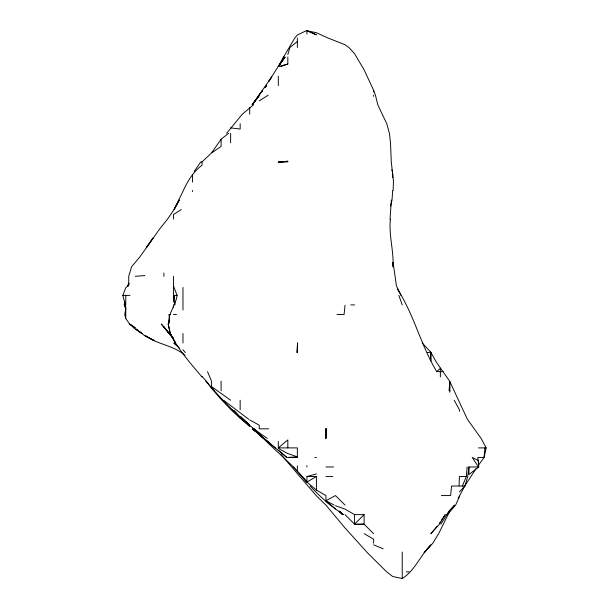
<?xml version="1.0" encoding="UTF-8"?>
<svg xmlns="http://www.w3.org/2000/svg" width="609" height="609" viewBox="0 0 609 609"><rect width="100%" height="100%" fill="white"/><g stroke="black" fill="none" stroke-linecap="round" stroke-linejoin="round"><path stroke-width="0.91" d="M128.705 285.834L128.727 276.303L131.574 266.772L139.628 257.234L159.901 228.641L167.551 219.103L174.037 209.572L179.267 200.041L174.098 209.572L183.347 190.503C187.77 180.881 193.411 171.669 202.028 165.245L202.028 161.91L211.567 152.943L221.097 146.426L221.097 139.255L228.611 133.31M390.377 219.103C388.649 235.181 393.901 250.824 393.003 266.772L392.828 262.388M297.58 343.034L297.359 352.565L297.58 343.034L296.857 352.565M393.155 190.503L393.452 180.972L391.282 161.91L390.491 142.841L389.417 133.31L386.784 123.772L377.763 104.71L375.441 95.171L373.629 90.307L364.091 69.799L354.56 53.676L348.896 47.51L345.029 44.716L327.916 37.979L316.429 32.734L306.898 30.724L316.429 34.827L306.898 30.45L297.359 34.972L294.786 37.979L283.588 57.04L279.128 65.78M325.96 428.835L325.648 438.366L325.96 429.048L326.386 428.835L325.96 438.366L325.96 428.835L326.386 428.835M391.359 200.041L390.042 219.103M462.383 486.035L466.327 476.497L467.118 466.966M484.916 447.897L484.026 457.435L477.821 457.435L478.819 466.966L468.96 466.966L467.712 476.497L464.926 486.035L459.422 491.905M450.637 495.566L451.551 486.035L459.034 486.035L459.422 476.497L466.327 476.497M345.029 305.261L344.1 314.434L336.998 314.434M130.539 324.46L135.297 327.901L129.489 323.973L125.766 318.446L125.766 307.157L124.228 304.903L124.792 301.44M128.743 283.238L128.248 285.834L128.773 284.106M125.766 309.136L124.7 314.434L125.766 318.446M422.258 343.034L430.822 352.2L436.303 362.104L449.64 381.165L467.4 419.304L481.072 438.366L486.165 447.897L484.117 457.435L478.491 465.207M390.597 206.108L392.029 200.041L392.691 190.503M169.637 320.501L168.685 323.973C167.917 313.391 175.742 305.482 177.09 295.373L173.436 285.834M287.829 54.604L289.907 47.51L297.359 41.481M278.298 162.184L287.829 161.233L278.298 162.184L287.829 161.91M124.228 304.903L125.294 304.903L122.835 295.373L125.766 287.722L128.035 285.834L128.88 283.238M168.191 323.973L170.276 333.504L175.552 343.034L170.261 333.504L168.191 323.973L169.607 319.634M281.267 62.24L283.588 57.04M128.035 285.834L128.803 284.106M459.422 496.662L455.631 505.097L449.891 511.59L448.041 514.628L438.663 533.697L432.793 543.228L424.146 552.766L430.822 544.903C420.37 555.423 414.988 570.473 402.229 578.55L392.691 576.495L386.639 571.828L367.44 552.766L345.029 527.965L325.96 505.15L316.17 495.566L280.741 454.2M127.517 285.834L128.712 283.451M459.688 495.566L464.728 486.035M279.143 65.78L283.847 57.04L278.298 66.579L287.829 64.021L287.829 57.04M458.105 498.314L459.422 496.046M439.447 523.39L440.36 521.844M316.429 473.947L306.951 476.497L306.898 482.092L316.429 490.1L325.96 495.566L325.96 500.689L334.151 505.097M465.2 485.266L476.093 468.557M440.84 524.166L449.389 510.738M278.153 66.579L268.759 81.423L271.759 76.871L252.263 104.71L259.228 95.933M211.932 152.372L221.097 139.255M441.335 520.398L445.232 514.628L439.424 524.166L430.822 533.697L437.239 526.206M194.164 171.441L200.772 161.91L202.028 161.91M278.298 66.579L285.157 57.04L278.298 66.358M226.639 133.31L242.237 114.241L253.648 104.71M449.891 510.54L446.892 514.628L454.649 505.097L449.891 509.954M335.49 505.759L345.029 509.109L354.56 514.628L364.091 514.628L354.56 524.166L345.029 514.628M397.319 289.016C414.143 314.724 420.804 345.417 436.76 371.635L440.36 368.255L440.36 376.971M278.298 441.396L278.298 447.897L287.829 439.919L287.829 447.897M478.491 467.172L468.96 474.502L468.96 466.966M259.228 100.881L268.188 95.171M181.33 209.572L173.436 214.528L173.436 219.103M259.228 434.179C274.766 450.591 292.853 464.203 306.898 482.092L316.429 476.497L316.429 490.1M325.96 500.689L335.49 495.566L345.029 505.097M280.833 66.579L287.829 64.021M427.373 352.565L430.822 352.2L430.822 360.817L430.822 352.565M144.835 275.603L135.297 276.303M354.56 524.478L364.091 524.166L373.629 533.697M316.429 476.497L306.951 476.497M122.835 295.373L130.014 295.373M175.034 304.903L173.869 295.373L177.09 295.373M350.799 304.903L354.56 304.903M170.596 314.434L168.944 314.434L169.576 318.766M173.436 314.434L176.488 314.434M129.489 323.973L135.297 329.142L142.042 333.504L136.051 329.058M436.76 371.635L443.017 371.635M449.891 390.704L449.023 390.704L449.891 381.668L449.891 392.257M268.759 428.835L259.228 428.835L259.228 425.173L249.698 419.936M278.298 447.897L297.359 447.897L297.359 457.435L287.829 457.435L297.359 456.857L287.829 453.56L278.298 448.445M478.491 447.897L486.165 447.897M314.823 457.435L316.429 457.435M325.96 466.966L333.526 466.966M325.96 476.497L332.796 476.497M459.422 486.035L464.926 486.035M441.388 495.566L449.891 495.566M406.272 571.828L409.02 571.828M230.628 127.86L240.159 129.039L240.159 123.772M373.629 544.827L383.16 548.816M364.205 533.697L373.629 539.209L373.629 543.228M205.697 381.165L214.277 390.704L211.567 387.667C228.131 406.469 246.257 424.64 267.313 438.366M243.889 420.789L240.159 418.139L231.093 409.766L221.097 399.306L211.567 388.344L206.915 381.889M243.965 420.789L240.159 417.85L232.212 409.766L240.159 418.056L249.698 426.178L242.26 419.304L249.698 426.3L245.199 421.398M310.156 486.035C320.045 496.868 331.296 506.368 343.407 514.628L339.449 511.096M230.628 400.235L211.567 386.593L211.567 381.165L207.509 371.635M248.799 419.304L223.541 400.235M330.405 505.097L325.96 501.093L335.49 508.987M275.291 447.897L252.286 428.835M136.005 329.058L144.835 335.795L154.366 340.637L144.835 335.369C156.977 344.511 173.542 345.219 185.007 355.329M176.61 345.311L173.786 343.034L179.434 348.112M264.39 438.952L286.862 457.435L278.298 450.188M264.42 438.952L268.759 442.469L259.228 434.719L263.697 438.366L253.641 428.835L259.228 434.118M253.755 428.835L259.228 433.357M243.28 419.304L249.698 425.288L240.814 416.655M339.304 511.423L342.486 514.628L339.304 511.255M248.495 425.036L249.698 426.315L240.159 417.142L234.168 410.436M293.218 466.966L301.676 476.497M306.898 482.092L301.805 476.497L306.898 482.427M202.028 376.385L206.337 381.165M202.028 377.055C190.518 363.284 178.231 349.749 170.276 333.504M169.051 333.504L163.897 326.926L173.436 338.452L161.286 323.973L173.436 338.832M182.966 349.741L185.311 352.565M125.766 307.157L124.457 304.903L125.766 309.029M454.185 400.235L459.422 409.766L459.422 411.349M401.049 295.373L396.421 285.834L393.087 262.388M398.834 295.373L402.229 304.903M391.823 169.705L392.379 171.441M173.869 295.373L174.494 297.968M402.229 552.013L402.229 578.55M392.691 173.276L392.691 177.554M373.629 90.307L373.629 91.929M373.629 95.171L373.629 96.336M364.091 514.628L364.091 524.166L354.56 524.166L354.56 514.628M306.898 30.45L306.898 34.043M306.898 465.565L306.898 466.966M297.359 37.979L297.359 47.51M297.359 465.763L297.359 470.315M278.298 76.11L278.298 85.641M249.698 107.572L249.698 114.241M240.159 400.235L240.159 409.766M230.628 133.31L230.628 142.841M221.097 381.165L221.097 390.704M192.497 174.532L192.497 182.129M192.497 190.503L192.497 191.591M182.966 287.448L182.966 309.966M182.966 333.504L182.966 343.034M173.436 276.303L173.436 294.634M173.436 295.373L173.436 301.927M173.436 304.903L173.436 307.69M163.897 273.022L163.897 276.303M125.766 295.373L125.766 304.903M152.912 238.172L146.381 247.703L152.958 238.172M259.228 95.171L252.233 104.71L259.228 95.171M262.646 90.535L259.228 94.722L262.646 90.513M266.628 85.641L264.923 87.734L266.628 85.641M478.491 460.617L472.211 457.435L478.491 466.966L478.491 460.617M255.163 431.088L252.461 428.835L255.163 431.088"/></g></svg>
